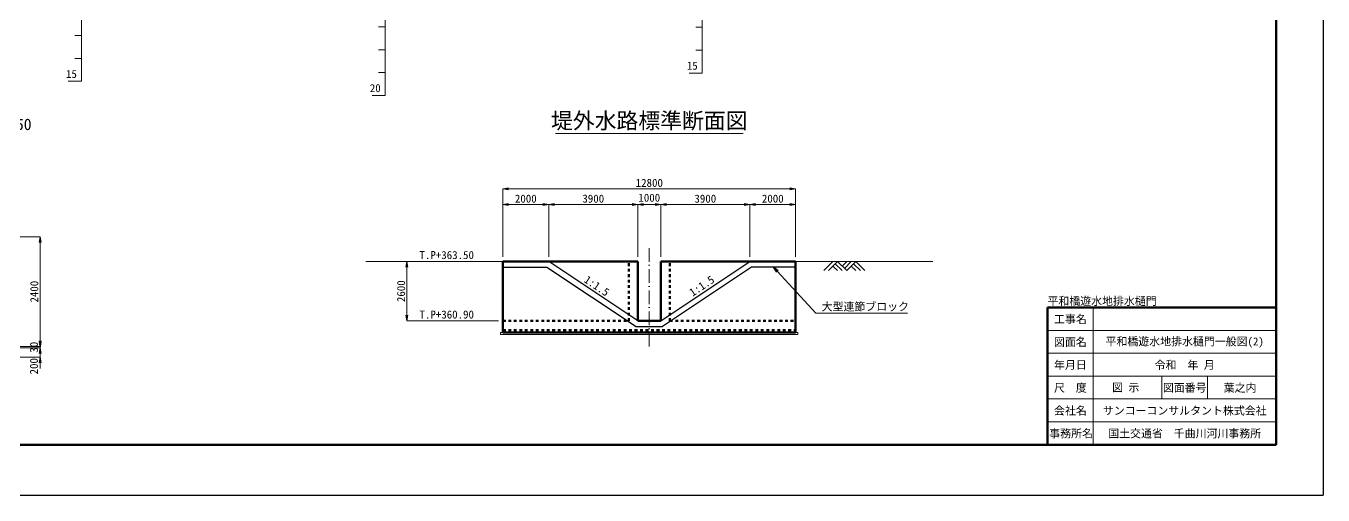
# Model space of a CAD drawing. Header units: millimetres. Extents: x 432273 to 1023813, y -32657 to 705940.
# Drawn here: x 742511 to 799234, y -32657 to -12146 of the extents above; entities that cross this region are included whole.
import ezdxf
from ezdxf.enums import TextEntityAlignment as Align

# ---------------------------------------------------------------- set-up
doc = ezdxf.new("R2010")
doc.units = ezdxf.units.MM
doc.header["$LTSCALE"] = 100
doc.header["$PDSIZE"] = 300
for name, pattern in [('PS_SOLID', [0]), ('SXF_一点短鎖線', [9.25, 6, -1.5, 0.25, -1.5]), ('SXF_跳び破線', [12, 6, -6])]:
    doc.linetypes.add(name, pattern=pattern)
doc.layers.get('Defpoints').update_dxf_attribs({"color": 153})
for name, color, linetype, lineweight in [('D-BGD', 7, 'Continuous', 13), ('D-BGD-BRG', 8, 'Continuous', 9), ('D-BMK', 2, 'SXF_一点短鎖線', 13), ('D-BYP-STR3', 3, 'Continuous', 25), ('D-BYP-STR7', 2, 'Continuous', 13), ('D-STR', 1, 'Continuous', 50), ('D-STR-DIM', 7, 'Continuous', 13), ('D-STR-HTXT', 7, 'Continuous', 13), ('D-STR-TXT', 7, 'Continuous', 13), ('D-TTL', 2, 'Continuous', 140), ('D-TTL-FRAM', 2, 'Continuous', 50), ('D-TTL-LINE', 7, 'Continuous', 13), ('D-TTL-TXT', 7, 'Continuous', 13)]:
    doc.layers.add(name, color=color, linetype=linetype, lineweight=lineweight)
doc.styles.add('MS ゴシック', font='MS Gothic.ttf')
doc.styles.add('ＭＳ ゴシック', font='MS Gothic.ttf')
doc.dimstyles.new('DIM-100-0.5', dxfattribs={"dimscale": 100, "dimtxt": 3.5, "dimasz": 2.5, "dimexe": 0, "dimexo": 2, "dimgap": 0.8, "dimtad": 1, "dimdec": 0, "dimlfac": 0.5, "dimzin": 0, "dimdsep": 46, "dimtxsty": 'MS ゴシック', "dimblk": 'OPEN', "dimcen": 0.1, "dimclrd": 256, "dimclre": 256, "dimclrt": 256, "dimaunit": 1, "dimadec": 4, "dimazin": 0, "dimtfac": 1, "dimtdec": 0, "dimtmove": 2, "dimatfit": 3, "dimldrblk": 'OPEN', "dimfxl": 1, "dimtolj": 1, "dimtzin": 0, "dimlwd": -1, "dimlwe": -1, "dimarcsym": 2})
doc.dimstyles.new('DIM-100-F', dxfattribs={"dimscale": 100, "dimtxt": 3.5, "dimasz": 2.5, "dimexe": 0, "dimexo": 2, "dimgap": 0.8, "dimtad": 1, "dimdec": 0, "dimzin": 0, "dimdsep": 46, "dimtxsty": 'MS ゴシック', "dimblk": 'OPEN', "dimcen": 0.1, "dimclrd": 256, "dimclre": 256, "dimclrt": 256, "dimaunit": 1, "dimadec": 4, "dimazin": 0, "dimtfac": 1, "dimtdec": 0, "dimtmove": 2, "dimatfit": 3, "dimldrblk": 'OPEN', "dimfxl": 1, "dimtolj": 1, "dimtzin": 0, "dimlwd": -1, "dimlwe": -1, "dimarcsym": 2})

# ---------------------------------------------------------------- blocks, each defined once
blk = doc.blocks.new('_Open')
at = {"color": 0, "linetype": 'ByBlock', "lineweight": -2}
for p, q in [((-1, 0.17), (0, 0)), ((-1, -0.17), (0, 0)), ((0, 0), (-1, 0))]:
    blk.add_line(p, q, dxfattribs=at)
blk = doc.blocks.new('*D176')
at = {"layer": 'D-STR-DIM', "ltscale": 1500, "transparency": 16777216}
for p, q in [((737742, -21365), (743132, -21365)), ((743132, -21615), (743132, -25915)), ((737742, -26165), (743132, -26165))]:
    blk.add_line(p, q, dxfattribs=at)
at = {"layer": 'Defpoints', "color": 0, "ltscale": 1500, "transparency": 16777216}
for p in [(737542, -21365), (737542, -26165), (743132, -26165)]:
    blk.add_point(p, dxfattribs=at)
at = {"layer": 'D-STR-DIM', "ltscale": 1500, "transparency": 16777216, "xscale": 250, "yscale": 250, "zscale": 250}
for p, rotation in [((743132, -21365), 90), ((743132, -26165), 270)]:
    blk.add_blockref('_Open', p, dxfattribs=dict(at, rotation=rotation))
at = {"layer": 'D-STR-DIM', "ltscale": 1500, "transparency": 16777216, "insert": (742877, -23765), "char_height": 350, "attachment_point": 5, "rotation": 90, "style": 'MS ゴシック'}
blk.add_mtext('\\A1;2400', dxfattribs=at)
blk = doc.blocks.new('*D177')
at = {"layer": 'D-STR-DIM', "ltscale": 1500, "transparency": 16777216}
for p, q in [((743132, -25975), (743132, -25725)), ((737942, -26225), (743132, -26225)), ((737942, -26625), (743132, -26625)), ((743132, -26225), (743132, -26625)), ((743132, -26875), (743132, -27125))]:
    blk.add_line(p, q, dxfattribs=at)
at = {"layer": 'Defpoints', "color": 0, "ltscale": 1500, "transparency": 16777216}
for p in [(737742, -26225), (737742, -26625), (743132, -26625)]:
    blk.add_point(p, dxfattribs=at)
at = {"layer": 'D-STR-DIM', "ltscale": 1500, "transparency": 16777216, "xscale": 250, "yscale": 250, "zscale": 250}
for p, rotation in [((743132, -26225), 270), ((743132, -26625), 90)]:
    blk.add_blockref('_Open', p, dxfattribs=dict(at, rotation=rotation))
at = {"layer": 'D-STR-DIM', "ltscale": 1500, "transparency": 16777216, "insert": (742862, -27025), "char_height": 350, "attachment_point": 5, "rotation": 90, "style": 'MS ゴシック'}
blk.add_mtext('\\A1;200', dxfattribs=at)
blk = doc.blocks.new('*D180')
at = {"layer": 'D-STR-DIM', "ltscale": 1500, "transparency": 16777216}
for p, q in [((743132, -25915), (743132, -25665)), ((737742, -26165), (743132, -26165)), ((737942, -26225), (743132, -26225)), ((743132, -26225), (743132, -26165)), ((743132, -26475), (743132, -26725))]:
    blk.add_line(p, q, dxfattribs=at)
at = {"layer": 'Defpoints', "color": 0, "ltscale": 1500, "transparency": 16777216}
for p in [(737542, -26165), (737742, -26225), (743132, -26165)]:
    blk.add_point(p, dxfattribs=at)
at = {"layer": 'D-STR-DIM', "ltscale": 1500, "transparency": 16777216, "xscale": 250, "yscale": 250, "zscale": 250}
for p, rotation in [((743132, -26165), 270), ((743132, -26225), 90)]:
    blk.add_blockref('_Open', p, dxfattribs=dict(at, rotation=rotation))
at = {"layer": 'D-STR-DIM', "ltscale": 1500, "transparency": 16777216, "insert": (742862, -26195), "char_height": 350, "attachment_point": 5, "rotation": 90, "style": 'MS ゴシック'}
blk.add_mtext('\\A1;30', dxfattribs=at)
blk = doc.blocks.new('*D211')
at = {"layer": 'D-STR-DIM', "ltscale": 1500, "transparency": 16777216}
for p, q in [((763370, -22243), (763370, -19264)), ((763620, -19264), (775920, -19264)), ((776170, -22243), (776170, -19264))]:
    blk.add_line(p, q, dxfattribs=at)
at = {"layer": 'Defpoints', "color": 0, "ltscale": 1500, "transparency": 16777216}
for p in [(776170, -19264), (763370, -22443), (776170, -22443)]:
    blk.add_point(p, dxfattribs=at)
at = {"layer": 'D-STR-DIM', "ltscale": 1500, "transparency": 16777216, "xscale": 250, "yscale": 250, "zscale": 250, "rotation": 180}
blk.add_blockref('_Open', (763370, -19264), dxfattribs=at)
at = {"layer": 'D-STR-DIM', "ltscale": 1500, "transparency": 16777216, "xscale": 250, "yscale": 250, "zscale": 250}
blk.add_blockref('_Open', (776170, -19264), dxfattribs=at)
at = {"layer": 'D-STR-DIM', "ltscale": 1500, "transparency": 16777216, "insert": (769770, -19009), "char_height": 350, "attachment_point": 5, "style": 'MS ゴシック'}
blk.add_mtext('\\A1;12800', dxfattribs=at)
blk = doc.blocks.new('*D212')
at = {"layer": 'D-STR-DIM', "ltscale": 1500, "transparency": 16777216}
for p, q in [((769270, -22243), (769270, -19954)), ((769520, -19954), (770020, -19954)), ((770270, -22243), (770270, -19954))]:
    blk.add_line(p, q, dxfattribs=at)
at = {"layer": 'Defpoints', "color": 0, "ltscale": 1500, "transparency": 16777216}
for p in [(770270, -19954), (769270, -22443), (770270, -22443)]:
    blk.add_point(p, dxfattribs=at)
at = {"layer": 'D-STR-DIM', "ltscale": 1500, "transparency": 16777216, "xscale": 250, "yscale": 250, "zscale": 250, "rotation": 180}
blk.add_blockref('_Open', (769270, -19954), dxfattribs=at)
at = {"layer": 'D-STR-DIM', "ltscale": 1500, "transparency": 16777216, "xscale": 250, "yscale": 250, "zscale": 250}
blk.add_blockref('_Open', (770270, -19954), dxfattribs=at)
at = {"layer": 'D-STR-DIM', "ltscale": 1500, "transparency": 16777216, "insert": (769770, -19659), "char_height": 350, "attachment_point": 5, "style": 'MS ゴシック'}
blk.add_mtext('\\A1;1000', dxfattribs=at)
blk = doc.blocks.new('*D213')
at = {"layer": 'D-STR-DIM', "ltscale": 1500, "transparency": 16777216}
for p, q in [((770270, -22243), (770270, -19954)), ((770520, -19954), (773920, -19954)), ((774170, -22243), (774170, -19954))]:
    blk.add_line(p, q, dxfattribs=at)
at = {"layer": 'Defpoints', "color": 0, "ltscale": 1500, "transparency": 16777216}
for p in [(774170, -19954), (770270, -22443), (774170, -22443)]:
    blk.add_point(p, dxfattribs=at)
at = {"layer": 'D-STR-DIM', "ltscale": 1500, "transparency": 16777216, "xscale": 250, "yscale": 250, "zscale": 250, "rotation": 180}
blk.add_blockref('_Open', (770270, -19954), dxfattribs=at)
at = {"layer": 'D-STR-DIM', "ltscale": 1500, "transparency": 16777216, "xscale": 250, "yscale": 250, "zscale": 250}
blk.add_blockref('_Open', (774170, -19954), dxfattribs=at)
at = {"layer": 'D-STR-DIM', "ltscale": 1500, "transparency": 16777216, "insert": (772220, -19699), "char_height": 350, "attachment_point": 5, "style": 'MS ゴシック'}
blk.add_mtext('\\A1;3900', dxfattribs=at)
blk = doc.blocks.new('*D214')
at = {"layer": 'D-STR-DIM', "ltscale": 1500, "transparency": 16777216}
for p, q in [((774170, -22243), (774170, -19954)), ((774420, -19954), (775920, -19954)), ((776170, -22243), (776170, -19954))]:
    blk.add_line(p, q, dxfattribs=at)
at = {"layer": 'Defpoints', "color": 0, "ltscale": 1500, "transparency": 16777216}
for p in [(776170, -19954), (774170, -22443), (776170, -22443)]:
    blk.add_point(p, dxfattribs=at)
at = {"layer": 'D-STR-DIM', "ltscale": 1500, "transparency": 16777216, "xscale": 250, "yscale": 250, "zscale": 250, "rotation": 180}
blk.add_blockref('_Open', (774170, -19954), dxfattribs=at)
at = {"layer": 'D-STR-DIM', "ltscale": 1500, "transparency": 16777216, "xscale": 250, "yscale": 250, "zscale": 250}
blk.add_blockref('_Open', (776170, -19954), dxfattribs=at)
at = {"layer": 'D-STR-DIM', "ltscale": 1500, "transparency": 16777216, "insert": (775170, -19699), "char_height": 350, "attachment_point": 5, "style": 'MS ゴシック'}
blk.add_mtext('\\A1;2000', dxfattribs=at)
blk = doc.blocks.new('*D215')
at = {"layer": 'D-STR-DIM', "ltscale": 1500, "transparency": 16777216}
for p, q in [((765370, -22243), (765370, -19954)), ((769020, -19954), (765620, -19954)), ((769270, -22243), (769270, -19954))]:
    blk.add_line(p, q, dxfattribs=at)
at = {"layer": 'Defpoints', "color": 0, "ltscale": 1500, "transparency": 16777216}
for p in [(765370, -19954), (765370, -22443), (769270, -22443)]:
    blk.add_point(p, dxfattribs=at)
at = {"layer": 'D-STR-DIM', "ltscale": 1500, "transparency": 16777216, "xscale": 250, "yscale": 250, "zscale": 250, "rotation": 180}
blk.add_blockref('_Open', (765370, -19954), dxfattribs=at)
at = {"layer": 'D-STR-DIM', "ltscale": 1500, "transparency": 16777216, "xscale": 250, "yscale": 250, "zscale": 250}
blk.add_blockref('_Open', (769270, -19954), dxfattribs=at)
at = {"layer": 'D-STR-DIM', "ltscale": 1500, "transparency": 16777216, "insert": (767320, -19699), "char_height": 350, "attachment_point": 5, "style": 'MS ゴシック'}
blk.add_mtext('\\A1;3900', dxfattribs=at)
blk = doc.blocks.new('*D216')
at = {"layer": 'D-STR-DIM', "ltscale": 1500, "transparency": 16777216}
for p, q in [((763370, -22243), (763370, -19954)), ((765120, -19954), (763620, -19954)), ((765370, -22243), (765370, -19954))]:
    blk.add_line(p, q, dxfattribs=at)
at = {"layer": 'Defpoints', "color": 0, "ltscale": 1500, "transparency": 16777216}
for p in [(763370, -19954), (763370, -22443), (765370, -22443)]:
    blk.add_point(p, dxfattribs=at)
at = {"layer": 'D-STR-DIM', "ltscale": 1500, "transparency": 16777216, "xscale": 250, "yscale": 250, "zscale": 250, "rotation": 180}
blk.add_blockref('_Open', (763370, -19954), dxfattribs=at)
at = {"layer": 'D-STR-DIM', "ltscale": 1500, "transparency": 16777216, "xscale": 250, "yscale": 250, "zscale": 250}
blk.add_blockref('_Open', (765370, -19954), dxfattribs=at)
at = {"layer": 'D-STR-DIM', "ltscale": 1500, "transparency": 16777216, "insert": (764370, -19699), "char_height": 350, "attachment_point": 5, "style": 'MS ゴシック'}
blk.add_mtext('\\A1;2000', dxfattribs=at)
blk = doc.blocks.new('*D217')
at = {"layer": 'D-STR-DIM', "ltscale": 1500, "transparency": 16777216}
for p, q in [((763170, -22443), (759173, -22443)), ((759173, -22693), (759173, -24793)), ((763170, -25043), (759173, -25043))]:
    blk.add_line(p, q, dxfattribs=at)
at = {"layer": 'Defpoints', "color": 0, "ltscale": 1500, "transparency": 16777216}
for p in [(763370, -22443), (759173, -25043), (763370, -25043)]:
    blk.add_point(p, dxfattribs=at)
at = {"layer": 'D-STR-DIM', "ltscale": 1500, "transparency": 16777216, "xscale": 250, "yscale": 250, "zscale": 250}
for p, rotation in [((759173, -22443), 90), ((759173, -25043), 270)]:
    blk.add_blockref('_Open', p, dxfattribs=dict(at, rotation=rotation))
at = {"layer": 'D-STR-DIM', "ltscale": 1500, "transparency": 16777216, "insert": (758918, -23743), "char_height": 350, "attachment_point": 5, "rotation": 90, "style": 'MS ゴシック'}
blk.add_mtext('\\A1;2600', dxfattribs=at)

msp = doc.modelspace()

# ---------------------------------------------------------------- linework, layer by layer
at = {"layer": 'D-BGD'}
for p, q in [((763370.1, -22443), (757370.1, -22443)), ((776170.1, -22443), (782170.1, -22443)), ((777802.6, -22445.4), (777402.6, -22845.4)), ((778002.6, -22445.4), (777602.6, -22845.4)), ((777802.6, -22645.4), (778002.6, -22845.4)), ((777902.6, -22545.4), (778202.6, -22845.4)), ((778002.6, -22445.4), (778402.6, -22845.4)), ((778402.6, -22445.4), (778202.6, -22645.4)), ((778602.6, -22445.4), (778302.6, -22745.4)), ((778802.6, -22445.4), (778402.6, -22845.4)), ((778602.6, -22645.4), (778802.6, -22845.4)), ((778702.6, -22545.4), (779002.6, -22845.4)), ((778802.6, -22445.4), (779202.6, -22845.4))]:
    msp.add_line(p, q, dxfattribs=at)
at = {"layer": 'D-BGD-BRG', "linetype": 'PS_SOLID'}
for p, q in [((758219.9, -12183.9), (757934.9, -12183.9)), ((758219.9, -12183.9), (757934.9, -12183.9)), ((772083.4, -12203.9), (771798.4, -12203.9)), ((744933.8, -12563.9), (744648.8, -12563.9)), ((744933.8, -13563.9), (744648.8, -13563.9)), ((758219.9, -13183.9), (757934.9, -13183.9)), ((758219.9, -13183.9), (757934.9, -13183.9)), ((758219.9, -13183.9), (757934.9, -13183.9)), ((772083.4, -13203.9), (771798.4, -13203.9)), ((772083.4, -13203.9), (771798.4, -13203.9)), ((744933.8, -14563.9), (744363.8, -14563.9)), ((758219.9, -14183.9), (757934.9, -14183.9)), ((758219.9, -14183.9), (757934.9, -14183.9)), ((758219.9, -14183.9), (757934.9, -14183.9)), ((772083.4, -14203.9), (771513.4, -14203.9)), ((772083.4, -14203.9), (771513.4, -14203.9)), ((758219.9, -15183.9), (757649.9, -15183.9)), ((758219.9, -15183.9), (757649.9, -15183.9)), ((758219.9, -15183.9), (757649.9, -15183.9))]:
    msp.add_line(p, q, dxfattribs=at)
for points in [[(758219.9, 4816.1), (758219.9, -15183.9)], [(772083.4, 796.1), (772083.4, -14203.9)], [(744933.8, 436.1), (744933.8, -14563.9)]]:
    msp.add_lwpolyline(points, dxfattribs=at)
at = {"layer": 'D-BMK', "linetype": 'SXF_一点短鎖線'}
msp.add_line((769770.1, -21857.7), (769770.1, -26288.9), dxfattribs=at)
at = {"layer": 'D-BYP-STR3'}
for p, q in [((769194.4, -25293), (770345.8, -25293)), ((770270.1, -25043), (769270.1, -25043))]:
    msp.add_line(p, q, dxfattribs=at)
for points in [[(769270.1, -25043), (765370.1, -22443), (763370.1, -22443), (763370.1, -22693), (765294.4, -22693), (769194.4, -25293)], [(770270.1, -25043), (774170.1, -22443), (776170.1, -22443), (776170.1, -22693), (774245.8, -22693), (770345.8, -25293)]]:
    msp.add_lwpolyline(points, dxfattribs=at)
at = {"layer": 'D-BYP-STR7'}
for p, q in [((763370.1, -25543), (763270.1, -25543)), ((763270.1, -25543), (763270.1, -25643)), ((763270.1, -25643), (776270.1, -25643)), ((776170.1, -25543), (776270.1, -25543)), ((776270.1, -25543), (776270.1, -25643))]:
    msp.add_line(p, q, dxfattribs=at)
at = {"layer": 'D-STR'}
for p, q in [((769270.1, -22443), (763370.1, -22443)), ((763370.1, -22443), (763370.1, -25543)), ((769270.1, -25043), (769270.1, -22443)), ((770270.1, -25043), (770270.1, -22443)), ((770270.1, -22443), (776170.1, -22443)), ((776170.1, -22443), (776170.1, -25543)), ((769270.1, -25043), (770270.1, -25043)), ((763370.1, -25543), (776170.1, -25543))]:
    msp.add_line(p, q, dxfattribs=at)
at = {"layer": 'D-STR', "linetype": 'SXF_跳び破線', "ltscale": 0.2}
for p, q in [((768870.1, -25043), (768870.1, -22443)), ((770670.1, -25043), (770670.1, -22443)), ((763370.1, -25043), (768870.1, -25043)), ((763370.1, -25443), (776170.1, -25443)), ((770670.1, -25043), (776170.1, -25043))]:
    msp.add_line(p, q, dxfattribs=at)
at = {"layer": 'D-STR-HTXT'}
msp.add_line((777059.8, -24697.7), (781059.8, -24697.7), dxfattribs=at)
at = {"layer": 'D-TTL'}
for p in [(797184.4, 24543), (717184.4, -30457)]:
    msp.add_line(p, (797184.4, -30457), dxfattribs=at)
at = {"layer": 'D-TTL-FRAM'}
for p, q in [((787184.4, -30457), (787184.4, -24457)), ((787184.4, -24457), (797184.4, -24457))]:
    msp.add_line(p, q, dxfattribs=at)
at = {"layer": 'D-TTL-LINE'}
for p, q in [((765670.1, -16848.4), (773870.1, -16848.4)), ((789184.4, -30457), (789184.4, -24457)), ((787184.4, -25457), (797184.4, -25457)), ((787184.4, -26457), (797184.4, -26457)), ((787184.4, -27457), (797184.4, -27457)), ((792184.4, -28457), (792184.4, -27457)), ((794184.4, -28457), (794184.4, -27457)), ((787184.4, -28457), (797184.4, -28457)), ((787184.4, -29457), (797184.4, -29457))]:
    msp.add_line(p, q, dxfattribs=at)
at = {"layer": 'Defpoints', "color": 1}
for p in [(799234.4, 26743), (715134.4, -32657)]:
    msp.add_line(p, (799234.4, -32657), dxfattribs=at)

# ---------------------------------------------------------------- texts
at = {"layer": 'D-BGD-BRG', "linetype": 'PS_SOLID', "style": 'MS ゴシック'}
for s, p in [('15', (744262.6, -14420.5)), ('15', (771412.2, -14060.5)), ('20', (757548.7, -15040.5))]:
    msp.add_text(s, height=350, dxfattribs=at).set_placement(p)
at = {"layer": 'D-STR-TXT', "style": 'MS ゴシック'}
for s, p in [('T.P+363.50', (760912.2, -22443)), ('T.P+360.90', (760912.2, -25043))]:
    msp.add_text(s, height=350, dxfattribs=at).set_placement(p, align=Align.BOTTOM_CENTER)
at = {"layer": 'D-STR-TXT', "style": 'ＭＳ ゴシック'}
for rotation, p in [(326.30993, (767320.1, -23743)), (33.69007, (772220.1, -23743))]:
    msp.add_text('1:1.5', height=350, rotation=rotation, dxfattribs=at).set_placement(p, align=Align.BOTTOM_CENTER)
at = {"layer": 'D-STR-TXT', "ltscale": 0.01, "style": 'ＭＳ ゴシック'}
msp.add_text('大型連節ブロック', height=350, dxfattribs=at).set_placement((779216.9, -24697.7), align=Align.BOTTOM_CENTER)
at = {"layer": 'D-TTL-TXT', "style": 'MS ゴシック'}
for s, height, p in [('堤外水路標準断面図', 700, (769770.1, -16848.4)), ('S=1:50', 500, (741735.6, -16848.4))]:
    msp.add_text(s, height=height, dxfattribs=at).set_placement(p, align=Align.BOTTOM_CENTER)
msp.add_text('平和橋遊水地排水樋門', height=350, dxfattribs=at).set_placement((787184.4, -24457), align=Align.BOTTOM_LEFT)
for s, p in [('工事名', (788184.4, -24957)), ('図面名', (788184.4, -25957)), ('平和橋遊水地排水樋門一般図(2)', (793184.4, -25957)), ('年月日', (788184.4, -26957)), ('令和  年 月', (793184.4, -26957)), ('尺\u3000度', (788184.4, -27957)), ('図 示', (790604.2, -27957)), ('図面番号', (793184.4, -27957)), ('葉之内', (795604.2, -27957)), ('会社名', (788184.4, -28957)), ('サンコーコンサルタント株式会社', (793184.4, -28957)), ('事務所名', (788216.6, -29957)), ('国土交通省\u3000千曲川河川事務所', (793184.4, -29957))]:
    msp.add_text(s, height=350, dxfattribs=at).set_placement(p, align=Align.MIDDLE)

# ---------------------------------------------------------------- dimensions: what is measured, and where the dimension line sits
at = {"layer": 'D-STR-DIM', "ltscale": 1500}
for base, p1, p2, picture, middle in [((776170.1, -19264), (763370.1, -22443), (776170.1, -22443), '*D211', (769770.1, -19009)), ((763370.1, -19954.5), (765370.1, -22443), (763370.1, -22443), '*D216', (764370.1, -19699.5)), ((765370.1, -19954.5), (769270.1, -22443), (765370.1, -22443), '*D215', (767320.1, -19699.5)), ((770270.1, -19954.5), (769270.1, -22443), (770270.1, -22443), '*D212', (769770.1, -19659.5)), ((774170.1, -19954.5), (770270.1, -22443), (774170.1, -22443), '*D213', (772220.1, -19699.5)), ((776170.1, -19954.5), (774170.1, -22443), (776170.1, -22443), '*D214', (775170.1, -19699.5))]:
    dim = msp.add_linear_dim(base=base, p1=p1, p2=p2, dimstyle='DIM-100-F', dxfattribs=at)
    dim.commit()
    dim.dimension.update_dxf_attribs({"geometry": picture, "text_midpoint": middle})
for base, p1, p2, dimstyle, picture, middle in [((743132.5, -26165.5), (737542.3, -21365.5), (737542.3, -26165.5), 'DIM-100-0.5', '*D176', (742877.5, -23765.5)), ((759173.2, -25043), (763370.1, -22443), (763370.1, -25043), 'DIM-100-F', '*D217', (758918.2, -23743))]:
    dim = msp.add_linear_dim(base=base, p1=p1, p2=p2, angle=90, dimstyle=dimstyle, dxfattribs=at)
    dim.commit()
    dim.dimension.update_dxf_attribs({"geometry": picture, "text_midpoint": middle})
for base, p2, angle, picture, middle in [((743132.5, -26165.5), (737542.3, -26165.5), 270, '*D180', (742862.2, -26195.5)), ((743132.5, -26625.5), (737742.3, -26625.5), 90, '*D177', (742862.2, -27025.5))]:
    dim = msp.add_linear_dim(base=base, p1=(737742.3, -26225.5), p2=p2, angle=angle, dimstyle='DIM-100-0.5', dxfattribs=at)
    dim.commit()
    dim.dimension.update_dxf_attribs({"geometry": picture, "text_midpoint": middle, "dimtype": 160})

# ---------------------------------------------------------------- leaders
at = {"layer": 'D-STR-HTXT'}
msp.add_leader([(775208, -22693), (777059.8, -24697.7)], dimstyle='DIM-100-F', override={"dimtad": 0}, dxfattribs=at)

doc.saveas('drawing.dxf')
